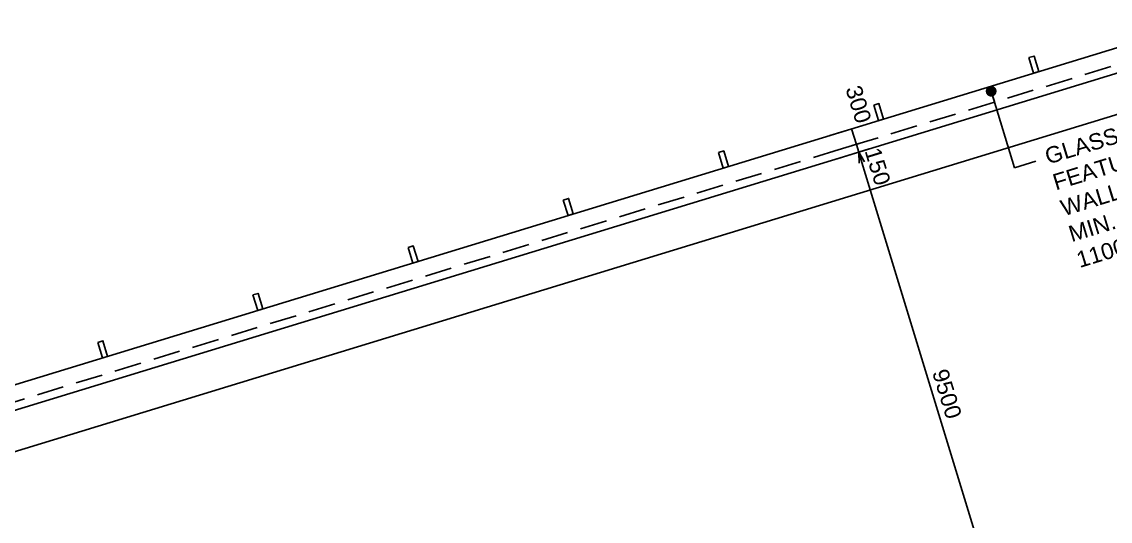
# Model space of a CAD drawing. Header units: millimetres. Extents: x 19735 to 121424, y -888 to 73156.
# Drawn here: x 47541 to 67662, y 63067 to 72298 of the extents above; entities that cross this region are included whole.
import ezdxf

# ---------------------------------------------------------------- set-up
doc = ezdxf.new("R2010")
doc.units = ezdxf.units.MM
doc.header["$LTSCALE"] = 1000
doc.linetypes.add('DASHED', pattern=[0.75, 0.5, -0.25])
doc.layers.get('0').update_dxf_attribs({"color": 8})
doc.layers.get('Defpoints').update_dxf_attribs({"color": 8})
for name, color, linetype in [('DLN030_2', 8, 'Continuous'), ('DLN040__', 8, 'Continuous'), ('DLN210__', 8, 'Continuous'), ('DLN314__', 8, 'Continuous')]:
    doc.layers.add(name, color=color, linetype=linetype)
doc.styles.add('SWIS721LT450', font='swissl.ttf')
doc.styles.add('SWIS721LT750', font='swissl.ttf')
doc.dimstyles.new('INTDIM', dxfattribs={"dimscale": 200, "dimtxt": 2.25, "dimasz": 1.5, "dimexe": 1, "dimexo": 0, "dimgap": 1, "dimtad": 1, "dimdec": 0, "dimrnd": 1, "dimzin": 1, "dimdsep": 46, "dimtxsty": 'SWIS721LT450', "dimcen": 1, "dimclrd": 1, "dimclre": 1, "dimclrt": 2, "dimaunit": 1, "dimadec": 3, "dimazin": 0, "dimtfac": 1, "dimtdec": 0, "dimtix": 1, "dimtmove": 2, "dimatfit": 0, "dimldrblk": 'DOT', "dimfxl": 1, "dimtolj": 1, "dimtzin": 0, "dimarcsym": 0})

# ---------------------------------------------------------------- blocks, each defined once
blk = doc.blocks.new('DIMARR')
for p, q in [((-0.999999999996362, 0.25), (3.637978807091713e-12, 0)), ((-0.999999999996362, 0), (3.637978807091713e-12, 0)), ((3.637978807091713e-12, 0), (-0.999999999996362, -0.25))]:
    blk.add_line(p, q)
blk = doc.blocks.new('*D129')
at = {"layer": 'Defpoints', "color": 0, "transparency": 16777216}
for p in [(63012.10437600375, 69888.8576044257), (62421.62771914597, 69708.33077374779), (65199.15891389629, 60623.43559197146)]:
    blk.add_point(p, dxfattribs=at)
at = {"layer": 'DLN030_2', "lineweight": -2, "transparency": 16777216}
for p, q in [((62612.88867033937, 69766.80511468978), (63203.36532719715, 69947.33194536768)), ((65731.16122983185, 60995.22337384881), (63070.57871694573, 69697.59665323231)), ((65390.41986508969, 60681.90993291345), (65980.89652196724, 60862.4367635974))]:
    blk.add_line(p, q, dxfattribs=at)
at = {"layer": 'DLN030_2', "lineweight": -2, "transparency": 16777216, "xscale": 200, "yscale": 200, "zscale": 200}
for p, rotation in [((63012.10437600375, 69888.8576044257), 106.9999999992327), ((65789.63557077384, 60803.96242265542), 286.9999999992327)]:
    blk.add_blockref('DIMARR', p, dxfattribs=dict(at, rotation=rotation))
at = {"layer": 'DLN030_2', "transparency": 16777216, "insert": (64643.93888081177, 65420.72363624483), "char_height": 300, "attachment_point": 5, "rotation": 286.99999999923267, "style": 'SWIS721LT450'}
blk.add_mtext('\\A1;9500', dxfattribs=at)
blk = doc.blocks.new('*D130')
at = {"layer": 'Defpoints', "color": 0, "transparency": 16777216}
for p in [(62880.53710887901, 70319.19474460922), (62290.06045200532, 70138.66791392645), (62377.77196341799, 69851.77648713626)]:
    blk.add_point(p, dxfattribs=at)
at = {"layer": 'DLN030_2', "lineweight": -2, "transparency": 16777216}
for p, q in [((62481.3214031987, 70197.14225486843), (63071.7980600724, 70377.66908555121)), ((62968.24862029199, 70032.30331781914), (62880.53710887901, 70319.19474460922)), ((62569.03291461137, 69910.25082807825), (63159.50957148537, 70090.77765876112))]:
    blk.add_line(p, q, dxfattribs=at)
at = {"layer": 'DLN030_2', "transparency": 16777216, "insert": (63007.70195207843, 70772.61347927217), "char_height": 300, "attachment_point": 5, "rotation": 286.99999999923267, "style": 'SWIS721LT450'}
blk.add_mtext('\\A1;300', dxfattribs=at)
blk = doc.blocks.new('*D131')
at = {"layer": 'Defpoints', "color": 0, "transparency": 16777216}
for p in [(69425.44476593159, 70611.47818491826), (20952.22600463938, 56263.88471409783), (21084.23935200217, 55832.08851117816)]:
    blk.add_point(p, dxfattribs=at)
at = {"layer": 'DLN030_2', "lineweight": -2, "transparency": 16777216}
for p, q in [((69366.97042498992, 70802.73913611175), (69234.95707785134, 71234.53533829805)), ((69102.17046759953, 70984.8000461629), (21143.48695583286, 56322.35905503949)), ((21025.7650110605, 56023.34946237165), (20893.75166369771, 56455.14566529131))]:
    blk.add_line(p, q, dxfattribs=at)
at = {"layer": 'DLN030_2', "lineweight": -2, "transparency": 16777216, "xscale": 200, "yscale": 200, "zscale": 200}
for p, rotation in [((69293.43141879301, 71043.27438710457), 16.9999999991377), ((20952.22600463938, 56263.88471409783), 196.9999999991377)]:
    blk.add_blockref('DIMARR', p, dxfattribs=dict(at, rotation=rotation))
at = {"layer": 'DLN030_2', "transparency": 16777216, "insert": (45048.51508901232, 63896.64845802428), "char_height": 300, "attachment_point": 5, "rotation": 16.999999999137714, "style": 'SWIS721LT450'}
blk.add_mtext('\\A1;50550', dxfattribs=at)
blk = doc.blocks.new('*D107')
at = {"layer": 'Defpoints', "color": 0, "transparency": 16777216}
for p in [(62971.12462985356, 70033.18260218229), (62380.64797297808, 69852.65577149896), (62424.50372868529, 69709.2100581041)]:
    blk.add_point(p, dxfattribs=at)
at = {"layer": 'DLN030_2', "lineweight": -2, "transparency": 16777216}
for p, q in [((62571.90892417146, 69911.13011244094), (63162.38558104696, 70091.65694312428)), ((63014.98038556006, 69889.73688878721), (62971.12462985356, 70033.18260218229)), ((62615.76467987867, 69767.68439904609), (63206.24133675346, 69948.2112297292))]:
    blk.add_line(p, q, dxfattribs=at)
at = {"layer": 'DLN030_2', "transparency": 16777216, "insert": (63362.41644405745, 69622.68094212329), "char_height": 300, "attachment_point": 5, "rotation": 286.99999999923267, "style": 'SWIS721LT450'}
blk.add_mtext('\\A1;150', dxfattribs=at)
blk = doc.blocks.new('314')
at = {"layer": 'DLN314__'}
blk.add_lwpolyline([(649.9999999911233, -600), (549.9999999911088, -600), (549.9999999911524, -300), (649.9999999911524, -300)], close=True, dxfattribs=at)

msp = doc.modelspace()

# ---------------------------------------------------------------- linework, layer by layer
at = {"layer": 'DLN210__', "linetype": 'DASHED'}
msp.add_line((20574.66753150533, 57071.28488207627), (69154.94913442612, 71923.76748199527), dxfattribs=at)
at = {"layer": 'DLN210__'}
msp.add_line((20761.96900060818, 56971.69492439026), (69055.35917674012, 71736.46601289239), dxfattribs=at)
msp.add_lwpolyline([(20200.06459329956, 57270.46479744832), (69354.12904979817, 72298.37042020101), (75640.12070133867, 51737.81816699693), (26486.05624484147, 36709.91254424235)], close=True, dxfattribs=at)

# ---------------------------------------------------------------- block references
at = {"layer": 'DLN314__', "rotation": 196.9999999999545}
for p in [(66955.44242522884, 71251.31079776776), (64086.53392681225, 70374.1974475051), (61217.61965892329, 69497.08233333663), (58348.70539103447, 68619.96721916746), (55479.79112314376, 67742.85210499672), (52610.87685525462, 66865.73699082827), (49741.9625873654, 65988.62187666011)]:
    msp.add_blockref('314', p, dxfattribs=at)

# ---------------------------------------------------------------- texts
at = {"layer": 'DLN040__', "insert": (66310.95070763097, 69911.96025245714), "char_height": 300, "width": 4131.157, "attachment_point": 1, "rotation": 17.000000000000007, "style": 'SWIS721LT750'}
msp.add_mtext(' GLASS\\P FEATURE\\P WALL\\P MIN.\\P 1100(H.)AFFL', dxfattribs=at)

# ---------------------------------------------------------------- dimensions: what is measured, and where the dimension line sits
at = {"layer": 'DLN030_2'}
for base, p1, p2, angle, picture, middle in [((20952.22600463938, 56263.88471409783), (69425.44476593159, 70611.47818491828), (21084.23935200217, 55832.08851117816), 16.99999999918958, '*D131', (45048.51508901232, 63896.64845802428)), ((63012.10437600375, 69888.8576044257), (65199.15891389629, 60623.43559197145), (62421.62771914598, 69708.33077374779), 286.9999999992327, '*D129', (64643.93888081177, 65420.72363624483))]:
    dim = msp.add_linear_dim(base=base, p1=p1, p2=p2, angle=angle, dimstyle='INTDIM', override={"dimscale": 1, "dimtxt": 300, "dimasz": 200, "dimexe": 200, "dimexo": 200, "dimgap": 100, "dimrnd": 0, "dimzin": 0, "dimblk": 'DIMARR', "dimcen": 200, "dimclrd": 256, "dimclre": 256, "dimclrt": 256}, dxfattribs=at)
    dim.commit()
    dim.dimension.update_dxf_attribs({"geometry": picture, "text_midpoint": middle})
for base, p1, p2, picture, middle in [((62880.53710887901, 70319.19474460922), (62377.77196341798, 69851.77648713626), (62290.06045200532, 70138.66791392645), '*D130', (63007.70195207843, 70772.61347927217)), ((62971.12462985356, 70033.18260218229), (62424.50372868527, 69709.21005810412), (62380.64797297808, 69852.65577149896), '*D107', (63362.41644405745, 69622.68094212329))]:
    dim = msp.add_linear_dim(base=base, p1=p1, p2=p2, angle=286.9999999992327, dimstyle='INTDIM', override={"dimscale": 1, "dimtxt": 300, "dimasz": 200, "dimexe": 200, "dimexo": 200, "dimgap": 100, "dimrnd": 0, "dimzin": 0, "dimblk": 'DIMARR', "dimcen": 200, "dimclrd": 256, "dimclre": 256, "dimclrt": 256}, dxfattribs=at)
    dim.commit()
    dim.dimension.update_dxf_attribs({"geometry": picture, "text_midpoint": middle, "dimtype": 160})

# ---------------------------------------------------------------- leaders
at = {"layer": 'DLN040__'}
msp.add_leader([(65460.71296793084, 71015.04249440524), (65893.57807432958, 69599.20452769061), (66287.78292441212, 69719.7250451407)], dimstyle='INTDIM', override={"dimscale": 1, "dimtxt": 300, "dimasz": 200, "dimexe": 200, "dimexo": 200, "dimgap": 100, "dimtad": 0, "dimrnd": 0, "dimzin": 0, "dimcen": 200, "dimclrd": 256, "dimclrt": 256}, dxfattribs=at)

doc.saveas('drawing.dxf')
